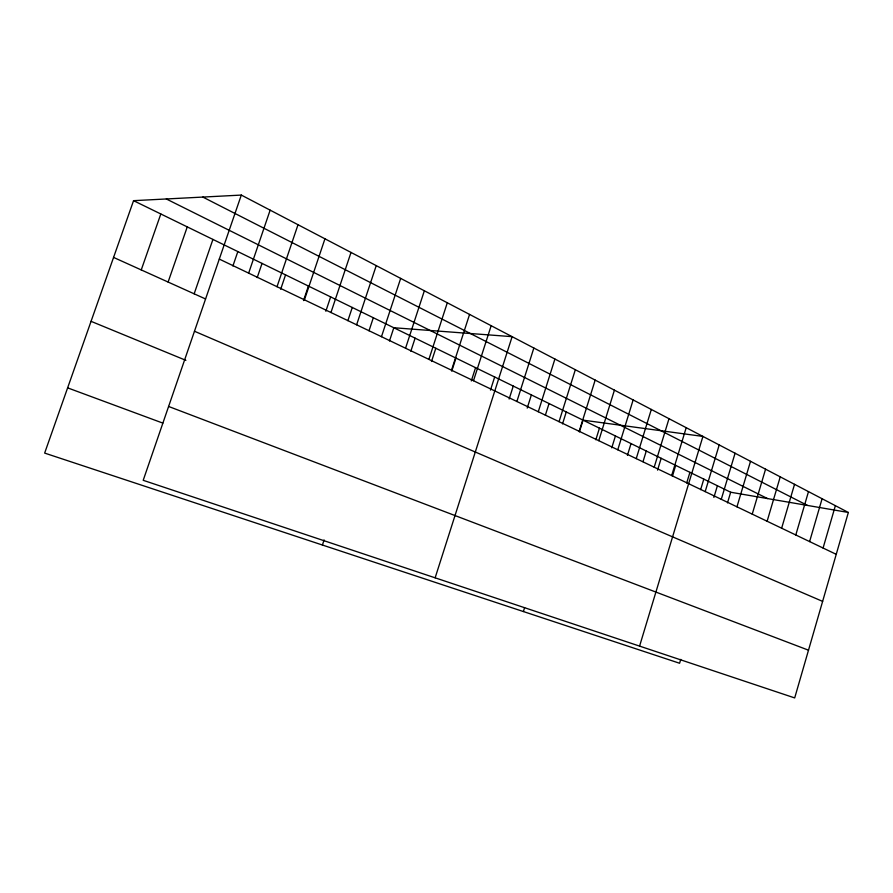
<?xml version="1.0" encoding="UTF-8"?>
<svg xmlns="http://www.w3.org/2000/svg" width="893" height="893" viewBox="0 0 893 893"><rect width="100%" height="100%" fill="white"/><g stroke="black" fill="none" stroke-linecap="round" stroke-linejoin="round"><path stroke-width="1.34" d="M823.078 548.034L835.379 505.672M848.35 512.459L794.692 697.924L143.204 480.311L241.311 195.076L848.35 512.459L730.675 492.233L133.559 200.668L44.65 453.086L679.595 663.253L680.756 659.369M809.605 541.593L822.096 498.729M781.643 528.209L794.536 484.319M795.797 534.974L808.489 491.619M767.12 521.255L780.236 476.84M736.959 506.822L750.522 461.301M752.23 514.134L765.569 469.171M713.887 497.457L717.392 485.747M721.276 499.321L735.073 453.231M727.494 502.893L730.675 492.233M700.637 489.643L703.807 479.106M705.18 491.619L719.211 444.937M672.541 475.802L675.711 465.387M686.706 482.968L689.921 472.33M639.578 646.108L702.925 436.42L583.062 420.145L579.378 431.933M654.201 467.218L669.002 418.683M657.549 470.131L661.166 458.288M671.659 475.567L686.204 427.68M636.24 458.622L651.321 409.44M643.016 461.659L646.275 451.021M611.761 447.828L615.433 435.951M617.777 449.782L633.137 399.941M627.433 455.307L631.038 443.575M595.832 439.791L599.437 428.149M598.768 440.684L614.429 390.152M579.2 431.319L595.173 380.083M523.387 611.549L524.604 607.653M559.051 421.675L575.338 369.713M562.534 423.874L566.262 411.952M527.216 408.09L531.38 394.918M538.278 411.74L554.91 359.031M545.355 415.256L549.039 403.536M509.144 399.026L513.263 386.066M516.88 401.493L533.847 348.024M490.469 390.107L494.666 376.991M435.137 577.816L512.124 336.661L393.813 327.742L389.471 340.981M471.303 380.943L475.567 367.67M473.491 380.731L491.161 325.699M451.523 370.215L469.562 314.414M451.735 371.164L455.966 358.093M428.897 359.388L447.304 302.772M431.509 361.498L435.817 348.259M405.556 348.214L424.354 290.772M410.836 351.206L415.111 338.146M322.418 545.031L324.092 539.919M369.01 330.79L373.319 317.741M381.478 336.694L400.678 278.393M347.879 320.676L352.277 307.46M356.62 324.795L376.243 265.623M325.845 311.244L330.644 296.9M330.957 312.517L351.016 252.429M303.52 300.584L308.409 286.05M304.435 299.825L324.952 238.799M280.692 289.243L285.548 274.888M277.02 286.698L298.016 224.712M248.656 273.124L270.144 210.145M257.206 277.6L262.04 263.402M232.906 265.98L237.839 251.58M194.161 293.808L212.925 239.424M168.107 282.054L187.262 226.889M141.25 269.92L160.818 213.985M133.559 200.668L241.311 195.076M67.622 387.863L162.827 423.103M168.598 406.46L808.5 650.193M91.053 321.335L185.889 360.337M194.473 331.247L822.632 601.38M113.567 257.418L205.535 298.954M219.298 259.082L836.239 554.33M166.321 198.972L767.5 498.562M202.834 197.074L807.451 505.427"/></g></svg>
